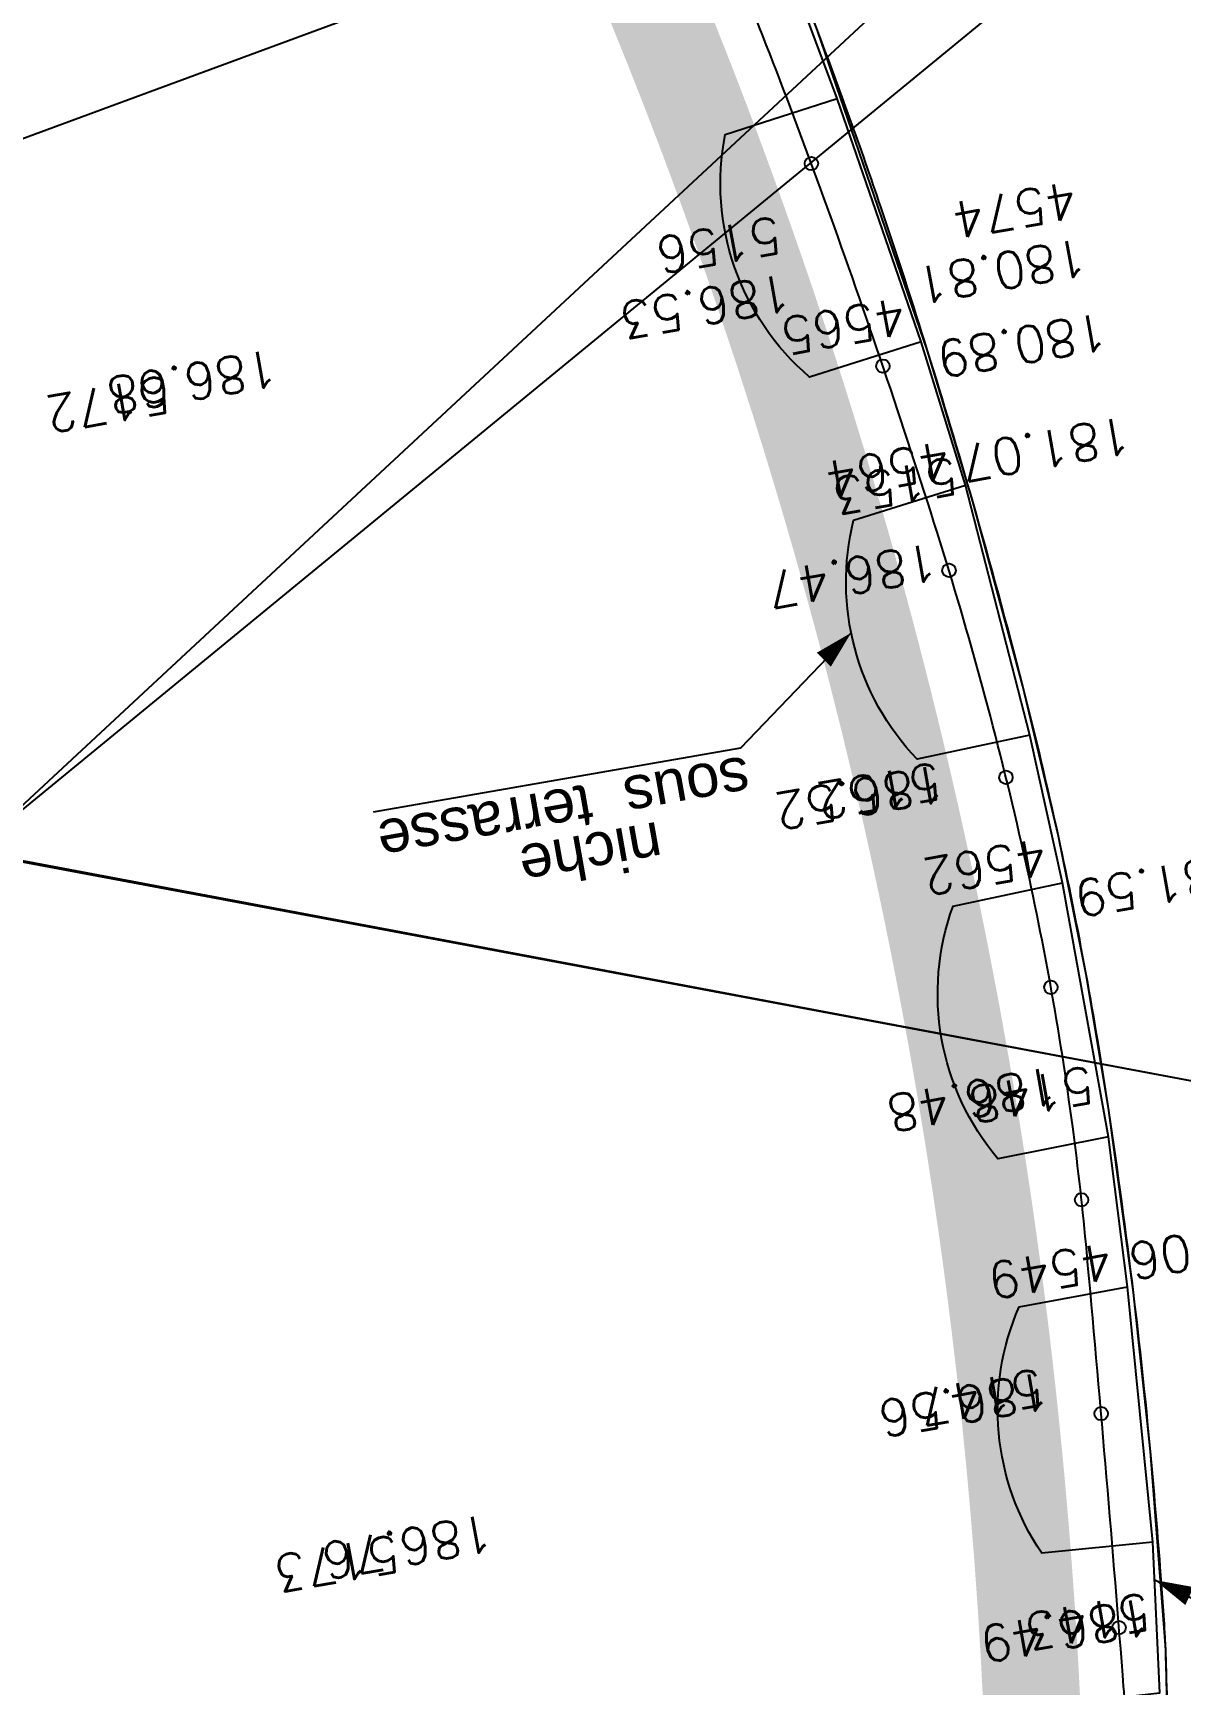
# Model space of a CAD drawing. Extents: x 0 to 613264, y -387505 to 675.
# Drawn here: x 522431 to 533121, y -283705 to -268319 of the extents above; entities that cross this region are included whole.
import ezdxf
from ezdxf.enums import TextEntityAlignment as Align
from ezdxf.lldxf.tags import DXFTag

# ---------------------------------------------------------------- set-up
doc = ezdxf.new("R2010")
doc.units = 0
for name, color, linetype in [('Fond topo - BAT_ANN', 252, 'Continuous'), ('Fond topo - BAT_TXT', 252, 'Continuous'), ('Fond topo - CLO_LEG', 252, 'Continuous'), ('Fond topo - Z_500', 252, 'Continuous'), ('prlm-VRD', 2, 'Continuous'), ('SA - EBC', 252, 'Continuous'), ('SA - enrobé', 252, 'Continuous'), ('SA - haie séparative', 252, 'Continuous')]:
    doc.layers.add(name, color=color, linetype=linetype)
for name, color, linetype, plot in [('Fond topo - N', 252, 'Continuous', False), ('Fond topo - NCACHE', 252, 'Continuous', False), ('Fond topo - ZCACHE', 252, 'Continuous', False)]:
    doc.layers.add(name, color=color, linetype=linetype, plot=plot)
doc.layers.add('Fond topo - P', color=252, linetype='Continuous', lineweight=50)
doc.styles.add('2000_ARIAL', font='arial.ttf', dxfattribs={"height": 0.400000006})
doc.styles.add('SIMPLEX', font='simplex_.ttf', dxfattribs={"height": 1.25})
tags = doc.linetypes.add('L8', pattern=[0.22500000894069674, 0.1500000059604645, -0.07500000298023224]).pattern_tags.tags
tags[6:7] = [DXFTag(74, 4), DXFTag(75, 0), DXFTag(340, '0'), DXFTag(46, 0.0), DXFTag(50, 0.0), DXFTag(44, 0.0), DXFTag(45, 0.0)]
tags[4:5] = [DXFTag(74, 4), DXFTag(75, 0), DXFTag(340, '0'), DXFTag(46, 0.0), DXFTag(50, 0.0), DXFTag(44, 0.0), DXFTag(45, 0.0)]

# ---------------------------------------------------------------- blocks, each defined once
blk = doc.blocks.new('CLOLEG')
at = {"ltscale": 2}
blk.add_circle((0, 0), 0.0625, dxfattribs=at)
blk = doc.blocks.new('PTOPO')
at = {"layer": 'Fond topo - NCACHE', "style": 'SIMPLEX'}
blk.add_attdef('MAT', text='', height=0.34, dxfattribs=at).set_placement((0.09999999986030161, -0.09999999962747097), align=Align.TOP_LEFT)
at = {"layer": 'Fond topo - ZCACHE', "style": 'SIMPLEX'}
blk.add_attdef('ALT', (0.09999999986030161, 0.09999999962747097), '', height=0.34, dxfattribs=at)
blk = doc.blocks.new('A$C1F970F0F')
at = {"layer": 'SA - EBC'}
h = blk.add_hatch(dxfattribs=at)
h.set_pattern_fill('_USER', color=256, scale=74.99999999999999, angle=-325.7236014113932, style=0, pattern_type=0)
h.set_pattern_definition([(34.27639858860678, (-277130161.1279894, -473864756.7787022), (-42.238928459823, 61.97477650275113), [])])
edge = h.paths.add_edge_path()
edge.add_line((5801.470568619522, -3162.013069131843), (4083.559282644929, -3271.123614088357))
edge.add_line((4083.559282644929, -3271.123614088356), (4014.481307725509, -3717.332461968055))
edge.add_line((4014.48130772551, -3717.332461968055), (3135.517961824245, -3810.19300101904))
edge.add_line((3135.517961824245, -3810.19300101904), (2274.245008604417, -3693.648081323564))
edge.add_line((2274.245008604417, -3693.648081323564), (1554.636776175834, -3420.099318784944))
edge.add_arc((2508.775769578408, -2315.674454232369), 1459.498372788833, 157.1868533427094, 229.1754823893534, ccw=False)
edge.add_arc((1966.013830892235, -2087.371785851423), 870.6752834691503, 94.3015183869224, 157.1868533106914, ccw=False)
edge.add_line((1900.708697991695, -1219.149067345796), (2859.239020416566, -1223.495634912559))
edge.add_arc((3100.860739749298, 1265.329539486049), 2500.526305395239, 264.4549516394795, 302.9422754293212)
edge.add_arc((4209.331858878893, -445.3369775435177), 462.1229708170858, 302.9422754305585, 376.8336969250394)
edge.add_arc((2214.122706379954, -1049.006753214115), 2546.655714682971, 16.8336969158998, 38.14703645440247)
edge.add_arc((3041.32627014761, -399.2990096244524), 1494.806919462396, 38.14703657403813, 72.97328584086019)
edge.add_line((3479.031970107599, 1029.988031775616), (2182.437305702805, 1414.38613606858))
edge.add_line((2182.437305702805, 1414.38613606858), (1056.590900019184, 1822.819186472099))
edge.add_arc((1766.412018482452, 3779.442320525911), 2081.398594438606, 212.7495497786225, 250.0603089288685, ccw=False)
edge.add_line((15.86575126143373, 2653.472571668582), (-104.0907319930869, 3091.26353710603))
edge.add_line((-104.0907319930869, 3091.26353710603), (-169.6986146466322, 3639.54836895815))
edge.add_line((-169.6986146466322, 3639.548368958149), (-35.58090533515337, 6158.014854826562))
edge.add_arc((-194.3533792400212, 7143.826589584332), 998.5156357593988, 279.1493507374978, 373.962283499627)
edge.add_arc((2392.201579171132, 7786.918955579627), 1666.786287877102, 172.6269749467245, 193.9622835974407, ccw=False)
edge.add_arc((-45.50651600643437, 8102.354993671941), 791.2455775503726, -7.373025019439765, 16.43829965925021)
edge.add_line((713.3969204091394, 8326.263765657093), (486.7428317772967, 9142.81155059313))
edge.add_line((486.7428317772967, 9142.811550593131), (1338.845530021721, 9564.23852196786))
edge.add_line((1338.845530021721, 9564.23852196786), (1632.623584095551, 8945.24637913095))
edge.add_line((1632.623584095551, 8945.246379130947), (1394.029444699765, 8829.874494032001))
edge.add_line((1394.029444699765, 8829.874494032001), (1731.997733793977, 8131.230781666551))
edge.add_arc((1233.216649704336, 7889.945865525577), 554.0766919865823, -19.640967550384175, 25.815335324856676, ccw=False)
edge.add_line((1755.055695752756, 7703.706797235046), (1558.214479468655, 6807.520788570679))
edge.add_line((1558.214479468655, 6807.52078857068), (1570.021725572625, 6609.158708993335))
edge.add_line((1570.021725572625, 6609.158708993335), (1852.913141606868, 5734.125706863067))
edge.add_line((1852.913141606869, 5734.125706863067), (2726.748207475315, 4020.986816292172))
edge.add_line((2726.748207475315, 4020.986816292172), (3802.352916265851, 4004.947770972833))
edge.add_arc((8355.58168857983, 5950.706307988518), 4951.552134169374, 203.138762427905, 230.8301436200186)
edge.add_arc((13583.66465597079, 12367.85935474512), 13228.79229856088, 230.8301435441083, 233.1638398044412)
edge.add_line((5652.622255943647, 1780.153648245416), (4998.697813068342, 1820.441475819727))
edge.add_line((4998.697813068342, 1820.441475819727), (4863.841220233488, 767.0816613875431))
edge.add_line((4863.841220233488, 767.0816613875434), (5595.355488733695, 631.185878681516))
edge.add_line((5595.355488733695, 631.1858786815158), (5852.747939948536, -2020.707044821664))
edge.add_line((5852.747939948536, -2020.707044821665), (5881.394298709887, -2966.563612924887))
edge.add_line((5881.394298709887, -2966.563612924887), (5801.470568619523, -3162.013069131842))
at = {"layer": 'SA - haie séparative'}
h = blk.add_hatch(dxfattribs=at)
h.set_pattern_fill('PAVES_EVERGREEN1', color=256, scale=30.0000012, angle=-10.72360141139323, style=0, pattern_type=2)
h.set_pattern_definition([(349.2763985886067, (-277130152.3634321, -473864750.8052154), (32.26715867605478, 9.155903067109474), [15.0000006, -15.0000006]), (79.27639858860677, (-277130152.3634321, -473864750.8052154), (-9.155903067109474, 32.26715867605478), [15.0000006, -15.0000006])])
edge = h.paths.add_edge_path()
edge.add_line((4990.89679075594, 7999.396356755975), (4901.352205441892, 7973.025785033769))
edge.add_arc((903.617784624736, 5442.82969453006), 4731.149200330352, -1.5300427940998134, 32.33002642540362, ccw=False)
edge.add_line((5633.080149498623, 5316.502756093607), (5316.285150292099, 5244.384433038985))
edge.add_line((5316.285150292098, 5244.384433038984), (5382.489440795282, 5073.187318998599))
edge.add_line((5382.489440795283, 5073.1873189986), (5271.06356636646, 4873.602356752104))
edge.add_line((5271.063566366459, 4873.602356752104), (5348.738899089572, 4827.757775327154))
edge.add_line((5348.738899089572, 4827.757775327153), (5481.681186514901, 5066.214502026171))
edge.add_line((5481.681186514902, 5066.214502026171), (5437.779338418259, 5179.73991923312))
edge.add_line((5437.779338418259, 5179.73991923312), (5721.570925949239, 5244.345021711062))
edge.add_arc((889.1521923548605, 5437.144658379866), 4836.263280332607, -2.284725396175156, 31.99193442340654)
at = {"layer": 'Fond topo - BAT_ANN', "ltscale": 2, "flags": 128}
for points in [[(5803.092219407483, 5177.870389379837, 0.005854466376499143), (5807.318864423568, 5377.280329340969, 0.009807191368023481), (5806.112677400155, 5496.347373145255, 0.0003422960104900781), (5799.350910661451, 5718.498322739524, 0.006672756401303663), (5798.844183572184, 5729.888641994494, 0.005229129449228157), (5794.336279632413, 5795.824615485666, 0.003213066751012698), (5785.189330433392, 5902.991649687282, 0.007490264651265149), (5769.331107394724, 6051.258446360378, 0.006533761712469862), (5746.392111374062, 6220.651641043311, 0.008522228717097987), (5725.320631442495, 6347.422468146419, 0.00834647138101972), (5699.451703566814, 6476.063051969894, 0.008864638428542387), (5666.25612421492, 6616.027258444615, 0.007165936523623632), (5619.663738791809, 6787.760315419366, 0.005738010444225125), (5577.685094646538, 6928.055868523123, 0.00595784478468113), (5534.106013096542, 7062.192487962086, 0.009465921577022033), (5474.990457363971, 7226.701774622104, 0.0102429296281223), (5414.409868809304, 7376.463123443833, 0.007285936750958919), (5399.972592359558, 7408.840135095417, 0.001156071979277407), (5305.557142146308, 7611.314719310534, 0.01309865683596516), (5275.634051537348, 7670.98288420014, 0.006305609731167424), (5208.721516685753, 7792.41077509116), (5036.878139816149, 8084.792131385706), (4655.622436003659, 7966.359508846976)], [(5792.017889933332, 5179.937908201994), (5800.727261550977, 5439.926727805135), (5737.48747366842, 5437.753997030241), (5701.508702148201, 5436.517873803372, -0.2569323580011206), (5688.967097234673, 5666.473376404436), (5793.914418879678, 5678.16616062757), (5787.533804539656, 5818.439307766821), (5683.944625550326, 5808.295233449518, -0.2569323576465503), (5662.878836367386, 6037.626996775992), (5763.83536043652, 6056.467986919279), (5746.106941368019, 6196.190112590264), (5643.15927883599, 6175.556585053781, -0.2683077869137226), (5601.40541502741, 6411.036489050913), (5703.139563738136, 6432.837464994243), (5672.91950965833, 6570.285817751894), (5567.922209306621, 6547.785569139891, -0.2569323574010237), (5508.744464992989, 6770.349761517991), (5612.80517339678, 6803.06955488225), (5571.659237424056, 6936.550210357455), (5467.598529020265, 6903.830416993197, -0.2700290470978259), (5389.157439205322, 7129.779682661633), (5493.546899132938, 7163.382525874562), (5444.283448077802, 7294.640095067331)]]:
    blk.add_lwpolyline(points, format="xyb", dxfattribs=at)
at = {"layer": 'Fond topo - BAT_ANN', "linetype": 'L8', "ltscale": 2, "flags": 128}
for points in [[(5571.659237515561, 6936.550210340127), (5493.546899167597, 7163.382526057573)], [(5672.91950965833, 6570.285817751894), (5612.805173431439, 6803.069555065261)], [(5746.106941368019, 6196.190112590264), (5703.139563772795, 6432.837465177254)], [(5787.533804504998, 5818.43930758381), (5763.835360401862, 6056.467986736267)]]:
    blk.add_lwpolyline(points, dxfattribs=at)
at = {"layer": 'Fond topo - BAT_TXT', "ltscale": 2, "flags": 128}
for points in [[(5061.653607353554, 6498.919593518659), (5403.872447651737, 6558.591165824903), (5506.45000571902, 6665.547553501284)], [(6117.216622152704, 5751.445879416696), (5921.854586697844, 5717.381244737183), (5789.131775533087, 5783.309081881103)]]:
    blk.add_lwpolyline(points, dxfattribs=at)
for points in [[(5506.45000571902, 6665.547553501284, 0, 18.41556578874588, 0), (5481.04724571037, 6640.544532879931, 18.41556578874588, 18.41556578874588, 0)], [(5789.131775533087, 5783.309081881103, 0, 18.41556578874588, 0), (5821.497544613791, 5768.378969643608, 18.41556578874588, 18.41556578874588, 0)]]:
    blk.add_lwpolyline(points, format="xyseb", dxfattribs=at)
at = {"layer": 'Fond topo - CLO_LEG', "ltscale": 2, "flags": 128}
blk.add_lwpolyline([(5767.157268242289, 5447.140834389706, 0.004674061860168067), (5763.854738664199, 5612.731943487907, 0.01236619317604332), (5759.423553105753, 5694.680118877974, 0.003092331098157681), (5725.873598785203, 6088.731709458521, 0.0104085325036265), (5712.747739076337, 6205.502534700365, 0.02281564010017921), (5665.151214727584, 6469.497812783062, 0.02038811317489691), (5586.603000631148, 6759.197762152387, 0.01024054625149808), (5484.091185629149, 7062.410135263807, 0.01143555524323357), (5380.608235005383, 7329.710489663575, 0.004165319900128301), (5292.149838908556, 7538.600537890879, 0.009717469387926373), (5251.758589023226, 7627.059356685378, 0.01114173184256735), (5232.772519141484, 7664.430956663913, 0.004190733586007006), (5179.278221552995, 7762.18456781645, 0.03374190703358077), (5161.896054838106, 7788.915650009503, 0.01003862683973552), (5133.069969294622, 7825.745422728207)], format="xyb", dxfattribs=at)
at = {"layer": 'SA - enrobé'}
for points in [[(7468.942843266607, 8745.166350041736), (4686.176285657987, 6461.263924183753), (8527.026134476295, 5741.917854959565)], [(8504.663795556335, 5743.031099718173), (4688.35858653882, 6461.895392988572), (6700.681395911883, 8333.233252020125), (8036.110024208943, 7056.094562955612), (5990.566606092258, 7146.026651659193), (5979.594389737894, 7145.947120731422), (5979.879627154558, 7106.595315492756), (5989.215031903106, 7106.662982091391), (6000.81088140974, 6824.628923951479), (5989.131131824183, 6822.961866977696), (5995.058720492932, 6781.431943372051), (6006.867363487676, 6783.117397246232), (6057.715214025089, 6504.456680537996), (6047.599352593317, 6501.254889677308), (6059.926267175051, 6462.308757948018), (6070.251821612904, 6465.57691889038), (6156.357971198826, 6154.525818401622), (6147.073725007035, 6151.101460201834), (6160.915628245496, 6113.572781647852), (6170.297797791402, 6117.033257469077), (6204.970432962968, 5456.184269140444), (6198.184139780045, 4315.030256060149), (6064.736897038219, 2750.755663699648)], [(4572.7933101014, 3159.23374594263), (4745.451040933751, 3782.601481191716), (5182.819084195959, 4256.725821957445), (5028.919096496217, 4115.09090593608), (5423.820175246574, 4792.584718821037), (5573.060647031216, 5059.790860066629), (5549.704713631224, 5120.186770526081), (5803.092219407483, 5177.870389379837), (5807.318864423568, 5377.280329340969), (5799.350780085459, 5718.50251793292), (5785.189330433392, 5902.991649687282), (5769.331107394724, 6051.258446360378), (5746.392111374062, 6220.651641043311), (5725.320631442495, 6347.422468146419), (5699.451703566814, 6476.063051969894), (5666.25612421492, 6616.027258444615), (5619.663738791809, 6787.760315419366), (5577.685094646538, 6928.055868523123), (5474.990457363971, 7226.701774622104)], [(5414.409868809304, 7376.463123443833), (2942.037605992797, 6464.210352506944), (5208.721516685753, 7792.41077509116)]]:
    blk.add_lwpolyline(points, dxfattribs=at)
at = {"layer": 'Fond topo - CLO_LEG', "ltscale": 2}
for p, xscale, yscale, zscale, rotation in [((5469.41972490649, 7102.613204368688), 99.99999999999999, 99.99999999999999, 99.99999999999999, 110.2443679543857), ((5535.988263338154, 6914.022867599735), 99.99999999999999, 99.99999999999999, 99.99999999999999, 108.7005197633549), ((5597.587085024965, 6723.752276563724), 99.99999999999999, 99.99999999999999, 99.99999999999999, 106.9287972264381), ((5650.600032599309, 6530.931650032167), 99.99999999999999, 99.99999999999999, 99.99999999999999, 103.816674710773), ((5692.437744810227, 6335.392405233209), 100, 100, 100, 100.1677670396096), ((5720.992215127782, 6137.481126800334), 99.99999999999996, 99.99999999999996, 99.99999999999996, 96.21534011163502), ((5739.259203597432, 5938.320103315139), 99.99999999999996, 99.99999999999996, 99.99999999999996, 94.95023245568379), ((5755.893974723677, 5739.01342014104), 99.99999999999999, 99.99999999999999, 99.99999999999999, 94.59182836140651)]:
    blk.add_blockref('CLOLEG', p, dxfattribs=dict(at, xscale=xscale, yscale=yscale, zscale=zscale, rotation=rotation))
at = {"layer": 'Fond topo - P', "ltscale": 2}
ref = blk.add_blockref('PTOPO', (5730.987428817308, 7044.739998389187), dxfattribs=dict(at, xscale=99.99999999999994, yscale=99.99999999999994, zscale=99.99999999999994, rotation=190.0656205306617))
ref.add_attrib('MAT', '4574', dxfattribs={"layer": 'Fond topo - N', "color": 0, "ltscale": 2, "height": 33.99999999999999, "rotation": 190.0656204987762, "style": 'SIMPLEX'}).set_placement((5719.393586985409, 7052.838321139546), align=Align.TOP_LEFT)
ref.add_attrib('ALT', '180.81', (5722.889106094159, 7033.146156575832), dxfattribs={"layer": 'Fond topo - Z_500', "color": 0, "ltscale": 2, "height": 33.99999999999999, "rotation": 190.0656204987762, "style": 'SIMPLEX'})
ref = blk.add_blockref('PTOPO', (5455.317891592548, 7011.957905213858), dxfattribs=dict(at, xscale=99.99999999999994, yscale=99.99999999999994, zscale=99.99999999999994, rotation=190.0656205306617))
ref.add_attrib('MAT', '5156', dxfattribs={"layer": 'Fond topo - N', "color": 0, "ltscale": 2, "height": 33.99999999999999, "rotation": 190.0656204987762, "style": 'SIMPLEX'}).set_placement((5443.724049760649, 7020.056227964216), align=Align.TOP_LEFT)
ref.add_attrib('ALT', '186.53', (5447.219568846522, 7000.364063404834), dxfattribs={"layer": 'Fond topo - Z_500', "color": 0, "ltscale": 2, "height": 33.99999999999999, "rotation": 190.0656204987762, "style": 'SIMPLEX'})
ref = blk.add_blockref('PTOPO', (5571.659237424056, 6936.550210357455), dxfattribs=dict(at, xscale=99.99999999999994, yscale=99.99999999999994, zscale=99.99999999999994, rotation=190.0656205306617))
ref.add_attrib('MAT', '4565', dxfattribs={"layer": 'Fond topo - N', "color": 0, "ltscale": 2, "height": 33.99999999999999, "rotation": 190.0656204987762, "style": 'SIMPLEX'}).set_placement((5560.065395592157, 6944.648533107815), align=Align.TOP_LEFT)
ref.add_attrib('ALT', '180.89', (5741.946793154086, 6964.060883338198), dxfattribs={"layer": 'Fond topo - Z_500', "color": 0, "ltscale": 2, "height": 33.99999999999999, "rotation": 190.0656204987762, "style": 'SIMPLEX'})
ref = blk.add_blockref('PTOPO', (4886.253365959441, 6863.680839142642), dxfattribs=dict(at, xscale=99.99999999999994, yscale=99.99999999999994, zscale=99.99999999999994, rotation=190.0656205306617))
ref.add_attrib('MAT', '5172', dxfattribs={"layer": 'Fond topo - N', "color": 0, "ltscale": 2, "height": 33.99999999999999, "rotation": 190.0656204987762, "style": 'SIMPLEX'}).set_placement((4874.659524150417, 6871.779161888668), align=Align.TOP_LEFT)
ref.add_attrib('ALT', '186.68', (4969.107310038504, 6930.134764184785), dxfattribs={"layer": 'Fond topo - Z_500', "color": 0, "ltscale": 2, "height": 33.99999999999999, "rotation": 190.0656204987762, "style": 'SIMPLEX'})
at = {"layer": 'Fond topo - P', "ltscale": 0.75}
ref = blk.add_blockref('PTOPO', (5612.805173431439, 6803.069555065261), dxfattribs=dict(at, xscale=99.99999999999994, yscale=99.99999999999994, zscale=99.99999999999994, rotation=190.0656205306617))
ref.add_attrib('MAT', '4564', dxfattribs={"layer": 'Fond topo - N', "color": 0, "ltscale": 2, "height": 33.99999999999999, "rotation": 190.0656204987762, "style": 'SIMPLEX'}).set_placement((5601.211331599538, 6811.16787781562), align=Align.TOP_LEFT)
ref.add_attrib('ALT', '181.07', (5763.699300560284, 6867.346704760445), dxfattribs={"layer": 'Fond topo - Z_500', "color": 0, "ltscale": 2, "height": 33.99999999999999, "rotation": 190.0656204987762, "style": 'SIMPLEX'})
at = {"layer": 'Fond topo - P', "ltscale": 2}
ref = blk.add_blockref('PTOPO', (5619.663738791809, 6787.760315419366), dxfattribs=dict(at, xscale=99.99999999999994, yscale=99.99999999999994, zscale=99.99999999999994, rotation=190.0656205306617))
ref.add_attrib('MAT', '5153', dxfattribs={"layer": 'Fond topo - N', "color": 0, "ltscale": 2, "height": 33.99999999999999, "rotation": 190.0656204987762, "style": 'SIMPLEX'}).set_placement((5608.069896959909, 6795.858638169725), align=Align.TOP_LEFT)
ref.add_attrib('ALT', '186.47', (5583.699348614806, 6749.335156653495), dxfattribs={"layer": 'Fond topo - Z_500', "color": 0, "ltscale": 2, "height": 33.99999999999999, "rotation": 190.0656204987762, "style": 'SIMPLEX'})
ref = blk.add_blockref('PTOPO', (5604.009553228052, 6503.40916883586), dxfattribs=dict(at, xscale=99.99999999999994, yscale=99.99999999999994, zscale=99.99999999999994, rotation=190.0656205306617))
ref.add_attrib('MAT', '5152', dxfattribs={"layer": 'Fond topo - N', "color": 0, "ltscale": 2, "height": 33.99999999999999, "rotation": 190.0656204987762, "style": 'SIMPLEX'}).set_placement((5592.415711396152, 6511.507491586219), align=Align.TOP_LEFT)
ref.add_attrib('ALT', '186.52', (5590.61503080396, 6543.102756240914), dxfattribs={"layer": 'Fond topo - Z_500', "color": 0, "ltscale": 2, "height": 33.99999999999999, "rotation": 190.0656204987762, "style": 'SIMPLEX'})
ref = blk.add_blockref('PTOPO', (5703.139563772795, 6432.837465177254), dxfattribs=dict(at, xscale=99.99999999999994, yscale=99.99999999999994, zscale=99.99999999999994, rotation=190.0656205306617))
ref.add_attrib('MAT', '4562', dxfattribs={"layer": 'Fond topo - N', "color": 0, "ltscale": 2, "height": 33.99999999999999, "rotation": 190.0656204987762, "style": 'SIMPLEX'}).set_placement((5691.545721929113, 6440.935787740269), align=Align.TOP_LEFT)
ref.add_attrib('ALT', '181.59', (5869.90849479059, 6461.640624688605), dxfattribs={"layer": 'Fond topo - Z_500', "color": 0, "ltscale": 2, "height": 33.99999999999999, "rotation": 190.0656204987762, "style": 'SIMPLEX'})
ref = blk.add_blockref('PTOPO', (5746.392111374062, 6220.651641043311), dxfattribs=dict(at, xscale=99.99999999999994, yscale=99.99999999999994, zscale=99.99999999999994, rotation=190.0656205306617))
ref.add_attrib('MAT', '5148', dxfattribs={"layer": 'Fond topo - N', "color": 0, "ltscale": 2, "height": 33.99999999999999, "rotation": 190.0656204987762, "style": 'SIMPLEX'}).set_placement((5734.798269542162, 6228.74996379367), align=Align.TOP_LEFT)
ref.add_attrib('ALT', '186.48', (5695.517585263623, 6261.817903134927), dxfattribs={"layer": 'Fond topo - Z_500', "color": 0, "ltscale": 2, "height": 33.99999999999999, "rotation": 190.0656204987762, "style": 'SIMPLEX'})
ref = blk.add_blockref('PTOPO', (5763.83536043652, 6056.467986919279), dxfattribs=dict(at, xscale=99.99999999999994, yscale=99.99999999999994, zscale=99.99999999999994, rotation=190.0656205306617))
ref.add_attrib('MAT', '4549', dxfattribs={"layer": 'Fond topo - N', "color": 0, "ltscale": 2, "height": 33.99999999999999, "rotation": 190.0656204987762, "style": 'SIMPLEX'}).set_placement((5752.241518604621, 6064.566309669638), align=Align.TOP_LEFT)
ref.add_attrib('ALT', '182.06', (5920.5182225382, 6124.050818152316), dxfattribs={"layer": 'Fond topo - Z_500', "color": 0, "ltscale": 2, "height": 33.99999999999999, "rotation": 190.0656204987762, "style": 'SIMPLEX'})
ref = blk.add_blockref('PTOPO', (5699.164543346338, 5938.73562323954), dxfattribs=dict(at, xscale=99.99999999999994, yscale=99.99999999999994, zscale=99.99999999999994, rotation=190.0656205306617))
ref.add_attrib('MAT', '5147', dxfattribs={"layer": 'Fond topo - N', "color": 0, "ltscale": 2, "height": 33.99999999999999, "rotation": 190.0656204987762, "style": 'SIMPLEX'}).set_placement((5687.570701514438, 5946.833945989899), align=Align.TOP_LEFT)
ref.add_attrib('ALT', '186.56', (5687.789325691481, 5977.456684826891), dxfattribs={"layer": 'Fond topo - Z_500', "color": 0, "ltscale": 2, "height": 33.99999999999999, "rotation": 190.0656204987762, "style": 'SIMPLEX'})
ref = blk.add_blockref('PTOPO', (5099.884165714338, 5783.953152923766), dxfattribs=dict(at, xscale=99.99999999999994, yscale=99.99999999999994, zscale=99.99999999999994, rotation=190.0656205306617))
ref.add_attrib('MAT', '5173', dxfattribs={"layer": 'Fond topo - N', "color": 0, "ltscale": 2, "height": 33.99999999999999, "rotation": 190.0656204987762, "style": 'SIMPLEX'}).set_placement((5088.290323882438, 5792.051475674124), align=Align.TOP_LEFT)
ref.add_attrib('ALT', '186.76', (5169.469211995347, 5844.960343164294), dxfattribs={"layer": 'Fond topo - Z_500', "color": 0, "ltscale": 2, "height": 33.99999999999999, "rotation": 190.0656204987762, "style": 'SIMPLEX'})
ref = blk.add_blockref('PTOPO', (5798.844183572184, 5729.888641994494), dxfattribs=dict(at, xscale=99.99999999999994, yscale=99.99999999999994, zscale=99.99999999999994, rotation=190.0656205306617))
ref.add_attrib('MAT', '5143', dxfattribs={"layer": 'Fond topo - N', "color": 0, "ltscale": 2, "height": 33.99999999999999, "rotation": 190.0656204987762, "style": 'SIMPLEX'}).set_placement((5787.250341763161, 5737.986964740521), align=Align.TOP_LEFT)
ref.add_attrib('ALT', '186.49', (5781.986305235466, 5767.162797541643), dxfattribs={"layer": 'Fond topo - Z_500', "color": 0, "ltscale": 2, "height": 33.99999999999999, "rotation": 190.0656204987762, "style": 'SIMPLEX'})
at = {"layer": 'Fond topo - BAT_TXT', "style": '2000_ARIAL'}
for s, p in [('sous  terrasse', (5408.477343454935, 6550.876570514893)), ('niche', (5326.595848350169, 6489.845177772505))]:
    blk.add_text(s, height=39.99999999999999, rotation=190.0656205035111, dxfattribs=at).set_placement(p)

msp = doc.modelspace()

# ---------------------------------------------------------------- block references
at = {"layer": 'prlm-VRD', "xscale": 9.999999999999998, "yscale": 9.999999999999998, "zscale": 9.999999999999998}
msp.add_blockref('A$C1F970F0F', (474984.9359816406, -340561.1028248291, -9.999999999999997e-07), dxfattribs=at)

doc.saveas('drawing.dxf')
